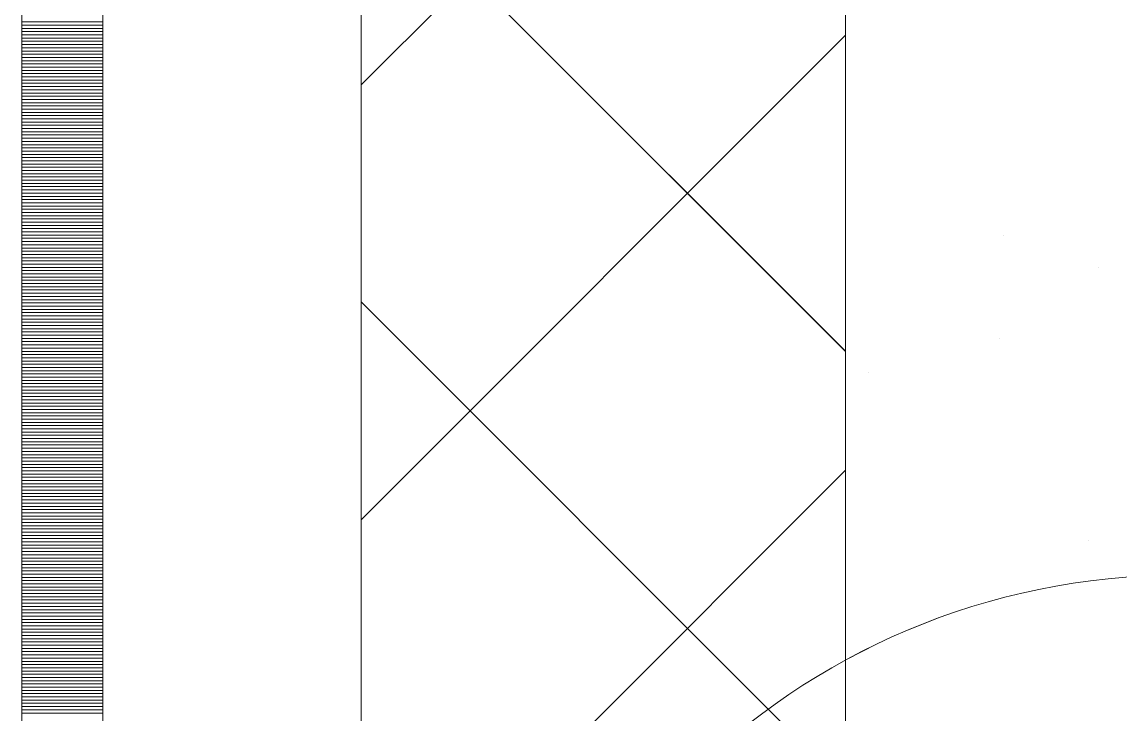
# Model space of a CAD drawing. Header units: millimetres. Extents: x 470010 to 1231400, y -134005 to 421770.
# Drawn here: x 672518.6 to 672858.5, y -25579.8 to -25365.5 of the extents above; entities that cross this region are included whole.
import ezdxf
from ezdxf.enums import TextEntityAlignment as Align

# ---------------------------------------------------------------- set-up
doc = ezdxf.new("R2010")
doc.units = ezdxf.units.MM
doc.linetypes.add('DASHED', pattern=[19.05, 12.7, -6.35])
doc.layers.get('Defpoints').update_dxf_attribs({"color": 140})
doc.layers.add('АР_Делит', color=120, linetype='Continuous', lineweight=0, plot=False)
for name, color, linetype, lineweight in [('АР_Стены ПЕНОблок', 52, 'Continuous', 20), ('АР_Тонкая', 254, 'Continuous', 5), ('АР_Утеплитель', 31, 'Continuous', 0), ('АР_Штриховка', 8, 'Continuous', 0)]:
    doc.layers.add(name, color=color, linetype=linetype, lineweight=lineweight)
doc.layers.add('РД_Оси_100', color=7, linetype='Continuous', lineweight=0, true_color=0x525252)
doc.styles.add('style1', font='ARIALN.TTF')

# ---------------------------------------------------------------- blocks, each defined once
blk = doc.blocks.new('СОШ_2200_АР_ОСИ_М100_28.05.24')
at = {"layer": 'АР_Делит', "color": 251, "linetype": 'DASHED', "true_color": 0x636466}
blk.add_lwpolyline([(114955, 135155), (114955, -355), (93595.036, -355), (93595.036, 13855), (94145, 13855), (94145, 68320), (66055, 68320), (66055, 13857.73), (83455, 13857.73), (83455, -355), (45245, -355), (45245, 13145), (44695, 13145), (44695, 26755), (45245, 26755), (45245, 68320), (20455, 68320), (20455, 26755), (27955, 26755), (27955, 13145), (-355, 13145), (-355, 100855)], dxfattribs=at)
blk = doc.blocks.new('A$C9108343f')
at = {"layer": 'АР_Делит', "color": 18, "true_color": 0x000000}
blk.add_circle((7158.34, 74613.08), 216.34, dxfattribs=at)
at = {"layer": 'АР_Стены ПЕНОблок', "color": 18, "linetype": 'Continuous', "lineweight": 20, "true_color": 0x000000}
blk.add_line((7054.96, 97555), (7054.96, 21355), dxfattribs=at)
at = {"layer": 'АР_Тонкая', "color": 18, "linetype": 'Continuous', "lineweight": 5, "true_color": 0x000000}
for p, q in [((6799.96, 97555), (6799.96, 21355)), ((6824.96, 97555), (6824.96, 21355)), ((6824.96, 21355), (6824.96, 97555)), ((6904.96, 21355), (6904.96, 97555))]:
    blk.add_line(p, q, dxfattribs=at)
at = {"layer": 'АР_Утеплитель', "color": 18, "linetype": 'Continuous', "lineweight": 0, "true_color": 0x000000}
for p, q in [((6904.96, 97555), (6904.96, 21355)), ((7054.96, 21355), (7054.96, 97555))]:
    blk.add_line(p, q, dxfattribs=at)
at = {"layer": 'АР_Штриховка', "color": 18, "linetype": 'Continuous', "lineweight": 0, "true_color": 0x000000}
for p, q in [((6904.96, 74981.32), (7054.96, 75131.32)), ((7054.96, 74898.75), (6904.96, 75048.75)), ((6799.96, 75000.75), (6824.96, 75000.75)), ((6799.96, 74999.75), (6824.96, 74999.75)), ((6799.96, 74998.75), (6824.96, 74998.75)), ((6799.96, 74997.75), (6824.96, 74997.75)), ((6799.96, 74996.75), (6824.96, 74996.75)), ((6799.96, 74995.75), (6824.96, 74995.75)), ((6904.96, 74846.62), (7054.96, 74996.62)), ((6799.96, 74994.75), (6824.96, 74994.75)), ((6799.96, 74993.75), (6824.96, 74993.75)), ((6799.96, 74992.75), (6824.96, 74992.75)), ((6799.96, 74991.75), (6824.96, 74991.75)), ((6799.96, 74990.75), (6824.96, 74990.75)), ((6799.96, 74989.75), (6824.96, 74989.75)), ((6799.96, 74988.75), (6824.96, 74988.75)), ((6799.96, 74987.75), (6824.96, 74987.75)), ((6799.96, 74986.75), (6824.96, 74986.75)), ((6799.96, 74985.75), (6824.96, 74985.75)), ((6799.96, 74984.75), (6824.96, 74984.75)), ((6799.96, 74983.75), (6824.96, 74983.75)), ((6799.96, 74982.75), (6824.96, 74982.75)), ((6799.96, 74981.75), (6824.96, 74981.75)), ((6799.96, 74980.75), (6824.96, 74980.75)), ((6799.96, 74979.75), (6824.96, 74979.75)), ((6799.96, 74978.75), (6824.96, 74978.75)), ((6799.96, 74977.75), (6824.96, 74977.75)), ((6799.96, 74976.75), (6824.96, 74976.75)), ((6799.96, 74975.75), (6824.96, 74975.75)), ((6799.96, 74974.75), (6824.96, 74974.75)), ((6799.96, 74973.75), (6824.96, 74973.75)), ((6799.96, 74972.75), (6824.96, 74972.75)), ((6799.96, 74971.75), (6824.96, 74971.75)), ((6799.96, 74970.75), (6824.96, 74970.75)), ((6799.96, 74969.75), (6824.96, 74969.75)), ((6799.96, 74968.75), (6824.96, 74968.75)), ((6799.96, 74967.75), (6824.96, 74967.75)), ((6799.96, 74966.75), (6824.96, 74966.75)), ((6799.96, 74965.75), (6824.96, 74965.75)), ((6799.96, 74964.75), (6824.96, 74964.75)), ((6799.96, 74963.75), (6824.96, 74963.75)), ((6799.96, 74962.75), (6824.96, 74962.75)), ((6799.96, 74961.75), (6824.96, 74961.75)), ((6799.96, 74960.75), (6824.96, 74960.75)), ((6799.96, 74959.75), (6824.96, 74959.75)), ((6799.96, 74958.75), (6824.96, 74958.75)), ((6799.96, 74957.75), (6824.96, 74957.75)), ((6799.96, 74956.75), (6824.96, 74956.75)), ((6799.96, 74955.75), (6824.96, 74955.75)), ((6799.96, 74954.75), (6824.96, 74954.75)), ((6799.96, 74953.75), (6824.96, 74953.75)), ((6799.96, 74952.75), (6824.96, 74952.75)), ((6799.96, 74951.75), (6824.96, 74951.75)), ((6799.96, 74950.75), (6824.96, 74950.75)), ((6799.96, 74949.75), (6824.96, 74949.75)), ((6799.96, 74948.75), (6824.96, 74948.75)), ((6799.96, 74947.75), (6824.96, 74947.75)), ((6799.96, 74946.75), (6824.96, 74946.75)), ((6799.96, 74945.75), (6824.96, 74945.75)), ((6799.96, 74944.75), (6824.96, 74944.75)), ((6799.96, 74943.75), (6824.96, 74943.75)), ((6799.96, 74942.75), (6824.96, 74942.75)), ((6799.96, 74941.75), (6824.96, 74941.75)), ((6799.96, 74940.75), (6824.96, 74940.75)), ((6799.96, 74939.75), (6824.96, 74939.75)), ((6799.96, 74938.75), (6824.96, 74938.75)), ((6799.96, 74937.75), (6824.96, 74937.75)), ((6799.96, 74936.75), (6824.96, 74936.75)), ((6799.96, 74935.75), (6824.96, 74935.75)), ((6799.96, 74934.75), (6824.96, 74934.75)), ((7103.91, 74934.63), (7103.91, 74934.63)), ((6799.96, 74933.75), (6824.96, 74933.75)), ((6799.96, 74932.75), (6824.96, 74932.75)), ((6799.96, 74931.75), (6824.96, 74931.75)), ((6799.96, 74930.75), (6824.96, 74930.75)), ((6799.96, 74929.75), (6824.96, 74929.75)), ((6799.96, 74928.75), (6824.96, 74928.75)), ((6799.96, 74927.75), (6824.96, 74927.75)), ((6799.96, 74926.75), (6824.96, 74926.75)), ((6799.96, 74925.75), (6824.96, 74925.75)), ((6799.96, 74924.75), (6824.96, 74924.75)), ((6799.96, 74923.75), (6824.96, 74923.75)), ((7133.11, 74924.75), (7133.11, 74924.75)), ((6799.96, 74922.75), (6824.96, 74922.75)), ((6799.96, 74921.75), (6824.96, 74921.75)), ((6799.96, 74920.75), (6824.96, 74920.75)), ((6799.96, 74919.75), (6824.96, 74919.75)), ((6799.96, 74918.75), (6824.96, 74918.75)), ((6799.96, 74917.75), (6824.96, 74917.75)), ((6799.96, 74916.75), (6824.96, 74916.75)), ((6799.96, 74915.75), (6824.96, 74915.75)), ((6799.96, 74914.75), (6824.96, 74914.75)), ((6799.96, 74913.75), (6824.96, 74913.75)), ((7054.96, 74764.05), (6904.96, 74914.05)), ((6799.96, 74912.75), (6824.96, 74912.75)), ((6799.96, 74911.75), (6824.96, 74911.75)), ((6799.96, 74910.75), (6824.96, 74910.75)), ((6799.96, 74909.75), (6824.96, 74909.75)), ((6799.96, 74908.75), (6824.96, 74908.75)), ((6799.96, 74907.75), (6824.96, 74907.75)), ((6799.96, 74906.75), (6824.96, 74906.75)), ((6799.96, 74905.75), (6824.96, 74905.75)), ((6799.96, 74904.75), (6824.96, 74904.75)), ((6799.96, 74903.75), (6824.96, 74903.75)), ((6799.96, 74902.75), (6824.96, 74902.75)), ((6799.96, 74901.75), (6824.96, 74901.75)), ((6799.96, 74900.75), (6824.96, 74900.75)), ((7102.67, 74902.8), (7102.67, 74902.8)), ((6799.96, 74899.75), (6824.96, 74899.75)), ((6799.96, 74898.75), (6824.96, 74898.75)), ((6799.96, 74897.75), (6824.96, 74897.75)), ((6799.96, 74896.75), (6824.96, 74896.75)), ((6799.96, 74895.75), (6824.96, 74895.75)), ((6799.96, 74894.75), (6824.96, 74894.75)), ((6799.96, 74893.75), (6824.96, 74893.75)), ((6799.96, 74892.75), (6824.96, 74892.75)), ((6799.96, 74891.75), (6824.96, 74891.75)), ((6799.96, 74890.75), (6824.96, 74890.75)), ((6799.96, 74889.75), (6824.96, 74889.75)), ((7062.17, 74892.05), (7062.17, 74892.05)), ((6799.96, 74888.75), (6824.96, 74888.75)), ((6799.96, 74887.75), (6824.96, 74887.75)), ((6799.96, 74886.75), (6824.96, 74886.75)), ((6799.96, 74885.75), (6824.96, 74885.75)), ((6799.96, 74884.75), (6824.96, 74884.75)), ((6799.96, 74883.75), (6824.96, 74883.75)), ((6799.96, 74882.75), (6824.96, 74882.75)), ((6799.96, 74881.75), (6824.96, 74881.75)), ((6799.96, 74880.75), (6824.96, 74880.75)), ((6799.96, 74879.75), (6824.96, 74879.75)), ((6799.96, 74878.75), (6824.96, 74878.75)), ((6799.96, 74877.75), (6824.96, 74877.75)), ((6799.96, 74876.75), (6824.96, 74876.75)), ((6799.96, 74875.75), (6824.96, 74875.75)), ((6799.96, 74874.75), (6824.96, 74874.75)), ((6799.96, 74873.75), (6824.96, 74873.75)), ((6799.96, 74872.75), (6824.96, 74872.75)), ((6799.96, 74871.75), (6824.96, 74871.75)), ((6799.96, 74870.75), (6824.96, 74870.75)), ((6799.96, 74869.75), (6824.96, 74869.75)), ((6799.96, 74868.75), (6824.96, 74868.75)), ((6799.96, 74867.75), (6824.96, 74867.75)), ((6799.96, 74866.75), (6824.96, 74866.75)), ((6799.96, 74865.75), (6824.96, 74865.75)), ((6799.96, 74864.75), (6824.96, 74864.75)), ((6799.96, 74863.75), (6824.96, 74863.75)), ((6799.96, 74862.75), (6824.96, 74862.75)), ((6799.96, 74861.75), (6824.96, 74861.75)), ((6799.96, 74860.75), (6824.96, 74860.75)), ((6799.96, 74859.75), (6824.96, 74859.75)), ((6904.96, 74711.91), (7054.96, 74861.91)), ((6799.96, 74858.75), (6824.96, 74858.75)), ((6799.96, 74857.75), (6824.96, 74857.75)), ((6799.96, 74856.75), (6824.96, 74856.75)), ((6799.96, 74855.75), (6824.96, 74855.75)), ((6799.96, 74854.75), (6824.96, 74854.75)), ((6799.96, 74853.75), (6824.96, 74853.75)), ((6799.96, 74852.75), (6824.96, 74852.75)), ((6799.96, 74851.75), (6824.96, 74851.75)), ((6799.96, 74850.75), (6824.96, 74850.75)), ((6799.96, 74849.75), (6824.96, 74849.75)), ((6799.96, 74848.75), (6824.96, 74848.75)), ((6799.96, 74847.75), (6824.96, 74847.75)), ((6799.96, 74846.75), (6824.96, 74846.75)), ((6799.96, 74845.75), (6824.96, 74845.75)), ((6799.96, 74844.75), (6824.96, 74844.75)), ((6799.96, 74843.75), (6824.96, 74843.75)), ((6799.96, 74842.75), (6824.96, 74842.75)), ((6799.96, 74841.75), (6824.96, 74841.75)), ((6799.96, 74840.75), (6824.96, 74840.75)), ((6799.96, 74839.75), (6824.96, 74839.75)), ((6799.96, 74838.75), (6824.96, 74838.75)), ((7130.02, 74840.19), (7130.02, 74840.19)), ((6799.96, 74837.75), (6824.96, 74837.75)), ((6799.96, 74836.75), (6824.96, 74836.75)), ((6799.96, 74835.75), (6824.96, 74835.75)), ((6799.96, 74834.75), (6824.96, 74834.75)), ((6799.96, 74833.75), (6824.96, 74833.75)), ((6799.96, 74832.75), (6824.96, 74832.75)), ((6799.96, 74831.75), (6824.96, 74831.75)), ((6799.96, 74830.75), (6824.96, 74830.75)), ((6799.96, 74829.75), (6824.96, 74829.75)), ((6799.96, 74828.75), (6824.96, 74828.75)), ((6799.96, 74827.75), (6824.96, 74827.75)), ((6799.96, 74826.75), (6824.96, 74826.75)), ((6799.96, 74825.75), (6824.96, 74825.75)), ((6799.96, 74824.75), (6824.96, 74824.75)), ((6799.96, 74823.75), (6824.96, 74823.75)), ((6799.96, 74822.75), (6824.96, 74822.75)), ((6799.96, 74821.75), (6824.96, 74821.75)), ((6799.96, 74820.75), (6824.96, 74820.75)), ((6799.96, 74819.75), (6824.96, 74819.75)), ((6799.96, 74818.75), (6824.96, 74818.75)), ((6799.96, 74817.75), (6824.96, 74817.75)), ((6799.96, 74816.75), (6824.96, 74816.75)), ((6799.96, 74815.75), (6824.96, 74815.75)), ((6799.96, 74814.75), (6824.96, 74814.75)), ((6799.96, 74813.75), (6824.96, 74813.75)), ((6799.96, 74812.75), (6824.96, 74812.75)), ((6799.96, 74811.75), (6824.96, 74811.75)), ((6799.96, 74810.75), (6824.96, 74810.75)), ((6799.96, 74809.75), (6824.96, 74809.75)), ((6799.96, 74808.75), (6824.96, 74808.75)), ((6799.96, 74807.75), (6824.96, 74807.75)), ((6799.96, 74806.75), (6824.96, 74806.75)), ((6799.96, 74805.75), (6824.96, 74805.75)), ((6799.96, 74804.75), (6824.96, 74804.75)), ((6799.96, 74803.75), (6824.96, 74803.75)), ((6799.96, 74802.75), (6824.96, 74802.75)), ((6799.96, 74801.75), (6824.96, 74801.75)), ((6799.96, 74800.75), (6824.96, 74800.75)), ((6799.96, 74799.75), (6824.96, 74799.75)), ((6799.96, 74798.75), (6824.96, 74798.75)), ((6799.96, 74797.75), (6824.96, 74797.75)), ((6799.96, 74796.75), (6824.96, 74796.75)), ((6799.96, 74795.75), (6824.96, 74795.75)), ((6799.96, 74794.75), (6824.96, 74794.75)), ((6799.96, 74793.75), (6824.96, 74793.75)), ((6799.96, 74792.75), (6824.96, 74792.75)), ((6799.96, 74791.75), (6824.96, 74791.75)), ((6799.96, 74790.75), (6824.96, 74790.75)), ((6799.96, 74789.75), (6824.96, 74789.75)), ((6799.96, 74788.75), (6824.96, 74788.75)), ((6799.96, 74787.75), (6824.96, 74787.75)), ((6799.96, 74786.75), (6824.96, 74786.75))]:
    blk.add_line(p, q, dxfattribs=at)
at = {"layer": 'РД_Оси_100'}
blk.add_blockref('СОШ_2200_АР_ОСИ_М100_28.05.24', (7154.96, 6755), dxfattribs=at)
at = {"layer": 'Defpoints', "color": 18, "true_color": 0x000000, "style": 'style1'}
for p in [(143949.34, 316089.12), (143974.98, 281639.5), (143890.4, 273244.71), (143839.99, 264276.81), (143967.75, 254892.38), (12251.96, 104178.14), (12382.58, 96023.14)]:
    blk.add_attdef('АР-ПОМЕЩЕНИЕ:НАИМЕНОВАНИЕ', text='', height=100, dxfattribs=at).set_placement(p, align=Align.MIDDLE)
at = {"layer": 'Defpoints', "color": 18, "true_color": 0x000000, "style": 'style1', "flags": 8}
for p in [(143951.3, 279099.09), (143848.34, 269251.11), (143875.33, 260094.25), (144049.74, 250824.7), (163419.28, 238153.36), (155897.46, 237965.97), (183037.2, 237965.97), (143342.94, 237876.19)]:
    blk.add_attdef('АР-ПОМЕЩЕНИЕ:НАИМЕНОВАНИЕ', text='', height=100, dxfattribs=at).set_placement(p, align=Align.MIDDLE)

msp = doc.modelspace()

# ---------------------------------------------------------------- linework, layer by layer
at = {"layer": 'АР_Делит', "color": 18, "true_color": 0x000000}
msp.add_circle((672876.957, -25753.162), 216.336, dxfattribs=at)
at = {"layer": 'АР_Стены ПЕНОблок', "color": 18, "linetype": 'Continuous', "lineweight": 20, "true_color": 0x000000}
msp.add_line((672773.57, -2811.242), (672773.57, -79011.242), dxfattribs=at)
at = {"layer": 'АР_Тонкая', "color": 18, "linetype": 'Continuous', "lineweight": 5, "true_color": 0x000000}
for p, q in [((672518.57, -2811.242), (672518.57, -79011.242)), ((672543.57, -2811.242), (672543.57, -79011.242)), ((672543.57, -79011.242), (672543.57, -2811.242)), ((672623.57, -79011.242), (672623.57, -2811.242))]:
    msp.add_line(p, q, dxfattribs=at)
at = {"layer": 'АР_Утеплитель', "color": 18, "linetype": 'Continuous', "lineweight": 0, "true_color": 0x000000}
for p, q in [((672623.57, -2811.242), (672623.57, -79011.242)), ((672773.57, -79011.242), (672773.57, -2811.242))]:
    msp.add_line(p, q, dxfattribs=at)
at = {"layer": 'АР_Штриховка', "color": 18, "linetype": 'Continuous', "lineweight": 0, "true_color": 0x000000}
for p, q in [((672623.57, -25384.92), (672773.57, -25234.92)), ((672773.57, -25467.487), (672623.57, -25317.487)), ((672518.57, -25366.492), (672543.57, -25366.492)), ((672518.57, -25367.492), (672543.57, -25367.492)), ((672518.57, -25368.492), (672543.57, -25368.492)), ((672518.57, -25369.492), (672543.57, -25369.492)), ((672518.57, -25370.492), (672543.57, -25370.492)), ((672623.57, -25519.624), (672773.57, -25369.624)), ((672518.57, -25371.492), (672543.57, -25371.492)), ((672518.57, -25372.492), (672543.57, -25372.492)), ((672518.57, -25373.492), (672543.57, -25373.492)), ((672518.57, -25374.492), (672543.57, -25374.492)), ((672518.57, -25375.492), (672543.57, -25375.492)), ((672518.57, -25376.492), (672543.57, -25376.492)), ((672518.57, -25377.492), (672543.57, -25377.492)), ((672518.57, -25378.492), (672543.57, -25378.492)), ((672518.57, -25379.492), (672543.57, -25379.492)), ((672518.57, -25380.492), (672543.57, -25380.492)), ((672518.57, -25381.492), (672543.57, -25381.492)), ((672518.57, -25382.492), (672543.57, -25382.492)), ((672518.57, -25383.492), (672543.57, -25383.492)), ((672518.57, -25384.492), (672543.57, -25384.492)), ((672518.57, -25385.492), (672543.57, -25385.492)), ((672518.57, -25386.492), (672543.57, -25386.492)), ((672518.57, -25387.492), (672543.57, -25387.492)), ((672518.57, -25388.492), (672543.57, -25388.492)), ((672518.57, -25389.492), (672543.57, -25389.492)), ((672518.57, -25390.492), (672543.57, -25390.492)), ((672518.57, -25391.492), (672543.57, -25391.492)), ((672518.57, -25392.492), (672543.57, -25392.492)), ((672518.57, -25393.492), (672543.57, -25393.492)), ((672518.57, -25394.492), (672543.57, -25394.492)), ((672518.57, -25395.492), (672543.57, -25395.492)), ((672518.57, -25396.492), (672543.57, -25396.492)), ((672518.57, -25397.492), (672543.57, -25397.492)), ((672518.57, -25398.492), (672543.57, -25398.492)), ((672518.57, -25399.492), (672543.57, -25399.492)), ((672518.57, -25400.492), (672543.57, -25400.492)), ((672518.57, -25401.492), (672543.57, -25401.492)), ((672518.57, -25402.492), (672543.57, -25402.492)), ((672518.57, -25403.492), (672543.57, -25403.492)), ((672518.57, -25404.492), (672543.57, -25404.492)), ((672518.57, -25405.492), (672543.57, -25405.492)), ((672518.57, -25406.492), (672543.57, -25406.492)), ((672518.57, -25407.492), (672543.57, -25407.492)), ((672518.57, -25408.492), (672543.57, -25408.492)), ((672518.57, -25409.492), (672543.57, -25409.492)), ((672518.57, -25410.492), (672543.57, -25410.492)), ((672518.57, -25411.492), (672543.57, -25411.492)), ((672518.57, -25412.492), (672543.57, -25412.492)), ((672518.57, -25413.492), (672543.57, -25413.492)), ((672518.57, -25414.492), (672543.57, -25414.492)), ((672518.57, -25415.492), (672543.57, -25415.492)), ((672518.57, -25416.492), (672543.57, -25416.492)), ((672518.57, -25417.492), (672543.57, -25417.492)), ((672518.57, -25418.492), (672543.57, -25418.492)), ((672518.57, -25419.492), (672543.57, -25419.492)), ((672518.57, -25420.492), (672543.57, -25420.492)), ((672518.57, -25421.492), (672543.57, -25421.492)), ((672518.57, -25422.492), (672543.57, -25422.492)), ((672518.57, -25423.492), (672543.57, -25423.492)), ((672518.57, -25424.492), (672543.57, -25424.492)), ((672518.57, -25425.492), (672543.57, -25425.492)), ((672518.57, -25426.492), (672543.57, -25426.492)), ((672518.57, -25427.492), (672543.57, -25427.492)), ((672518.57, -25428.492), (672543.57, -25428.492)), ((672518.57, -25429.492), (672543.57, -25429.492)), ((672518.57, -25430.492), (672543.57, -25430.492)), ((672518.57, -25431.492), (672543.57, -25431.492)), ((672518.57, -25432.492), (672543.57, -25432.492)), ((672518.57, -25433.492), (672543.57, -25433.492)), ((672518.57, -25434.492), (672543.57, -25434.492)), ((672518.57, -25435.492), (672543.57, -25435.492)), ((672518.57, -25436.492), (672543.57, -25436.492)), ((672518.57, -25437.492), (672543.57, -25437.492)), ((672518.57, -25438.492), (672543.57, -25438.492)), ((672518.57, -25439.492), (672543.57, -25439.492)), ((672518.57, -25440.492), (672543.57, -25440.492)), ((672518.57, -25441.492), (672543.57, -25441.492)), ((672518.57, -25442.492), (672543.57, -25442.492)), ((672518.57, -25443.492), (672543.57, -25443.492)), ((672518.57, -25444.492), (672543.57, -25444.492)), ((672518.57, -25445.492), (672543.57, -25445.492)), ((672518.57, -25446.492), (672543.57, -25446.492)), ((672518.57, -25447.492), (672543.57, -25447.492)), ((672518.57, -25448.492), (672543.57, -25448.492)), ((672518.57, -25449.492), (672543.57, -25449.492)), ((672518.57, -25450.492), (672543.57, -25450.492)), ((672518.57, -25451.492), (672543.57, -25451.492)), ((672518.57, -25452.492), (672543.57, -25452.492)), ((672773.57, -25602.191), (672623.57, -25452.191)), ((672518.57, -25453.492), (672543.57, -25453.492)), ((672518.57, -25454.492), (672543.57, -25454.492)), ((672518.57, -25455.492), (672543.57, -25455.492)), ((672518.57, -25456.492), (672543.57, -25456.492)), ((672518.57, -25457.492), (672543.57, -25457.492)), ((672518.57, -25458.492), (672543.57, -25458.492)), ((672518.57, -25459.492), (672543.57, -25459.492)), ((672518.57, -25460.492), (672543.57, -25460.492)), ((672518.57, -25461.492), (672543.57, -25461.492)), ((672518.57, -25462.492), (672543.57, -25462.492)), ((672518.57, -25463.492), (672543.57, -25463.492)), ((672518.57, -25464.492), (672543.57, -25464.492)), ((672518.57, -25465.492), (672543.57, -25465.492)), ((672518.57, -25466.492), (672543.57, -25466.492)), ((672518.57, -25467.492), (672543.57, -25467.492)), ((672518.57, -25468.492), (672543.57, -25468.492)), ((672518.57, -25469.492), (672543.57, -25469.492)), ((672518.57, -25470.492), (672543.57, -25470.492)), ((672518.57, -25471.492), (672543.57, -25471.492)), ((672518.57, -25472.492), (672543.57, -25472.492)), ((672518.57, -25473.492), (672543.57, -25473.492)), ((672518.57, -25474.492), (672543.57, -25474.492)), ((672518.57, -25475.492), (672543.57, -25475.492)), ((672518.57, -25476.492), (672543.57, -25476.492)), ((672518.57, -25477.492), (672543.57, -25477.492)), ((672518.57, -25478.492), (672543.57, -25478.492)), ((672518.57, -25479.492), (672543.57, -25479.492)), ((672518.57, -25480.492), (672543.57, -25480.492)), ((672518.57, -25481.492), (672543.57, -25481.492)), ((672518.57, -25482.492), (672543.57, -25482.492)), ((672518.57, -25483.492), (672543.57, -25483.492)), ((672518.57, -25484.492), (672543.57, -25484.492)), ((672518.57, -25485.492), (672543.57, -25485.492)), ((672518.57, -25486.492), (672543.57, -25486.492)), ((672518.57, -25487.492), (672543.57, -25487.492)), ((672518.57, -25488.492), (672543.57, -25488.492)), ((672518.57, -25489.492), (672543.57, -25489.492)), ((672518.57, -25490.492), (672543.57, -25490.492)), ((672518.57, -25491.492), (672543.57, -25491.492)), ((672518.57, -25492.492), (672543.57, -25492.492)), ((672518.57, -25493.492), (672543.57, -25493.492)), ((672518.57, -25494.492), (672543.57, -25494.492)), ((672518.57, -25495.492), (672543.57, -25495.492)), ((672518.57, -25496.492), (672543.57, -25496.492)), ((672518.57, -25497.492), (672543.57, -25497.492)), ((672518.57, -25498.492), (672543.57, -25498.492)), ((672518.57, -25499.492), (672543.57, -25499.492)), ((672518.57, -25500.492), (672543.57, -25500.492)), ((672518.57, -25501.492), (672543.57, -25501.492)), ((672518.57, -25502.492), (672543.57, -25502.492)), ((672518.57, -25503.492), (672543.57, -25503.492)), ((672518.57, -25504.492), (672543.57, -25504.492)), ((672518.57, -25505.492), (672543.57, -25505.492)), ((672518.57, -25506.492), (672543.57, -25506.492)), ((672623.57, -25654.328), (672773.57, -25504.328)), ((672518.57, -25507.492), (672543.57, -25507.492)), ((672518.57, -25508.492), (672543.57, -25508.492)), ((672518.57, -25509.492), (672543.57, -25509.492)), ((672518.57, -25510.492), (672543.57, -25510.492)), ((672518.57, -25511.492), (672543.57, -25511.492)), ((672518.57, -25512.492), (672543.57, -25512.492)), ((672518.57, -25513.492), (672543.57, -25513.492)), ((672518.57, -25514.492), (672543.57, -25514.492)), ((672518.57, -25515.492), (672543.57, -25515.492)), ((672518.57, -25516.492), (672543.57, -25516.492)), ((672518.57, -25517.492), (672543.57, -25517.492)), ((672518.57, -25518.492), (672543.57, -25518.492)), ((672518.57, -25519.492), (672543.57, -25519.492)), ((672518.57, -25520.492), (672543.57, -25520.492)), ((672518.57, -25521.492), (672543.57, -25521.492)), ((672518.57, -25522.492), (672543.57, -25522.492)), ((672518.57, -25523.492), (672543.57, -25523.492)), ((672518.57, -25524.492), (672543.57, -25524.492)), ((672518.57, -25525.492), (672543.57, -25525.492)), ((672518.57, -25526.492), (672543.57, -25526.492)), ((672518.57, -25527.492), (672543.57, -25527.492)), ((672518.57, -25528.492), (672543.57, -25528.492)), ((672518.57, -25529.492), (672543.57, -25529.492)), ((672518.57, -25530.492), (672543.57, -25530.492)), ((672518.57, -25531.492), (672543.57, -25531.492)), ((672518.57, -25532.492), (672543.57, -25532.492)), ((672518.57, -25533.492), (672543.57, -25533.492)), ((672518.57, -25534.492), (672543.57, -25534.492)), ((672518.57, -25535.492), (672543.57, -25535.492)), ((672518.57, -25536.492), (672543.57, -25536.492)), ((672518.57, -25537.492), (672543.57, -25537.492)), ((672518.57, -25538.492), (672543.57, -25538.492)), ((672518.57, -25539.492), (672543.57, -25539.492)), ((672518.57, -25540.492), (672543.57, -25540.492)), ((672518.57, -25541.492), (672543.57, -25541.492)), ((672518.57, -25542.492), (672543.57, -25542.492)), ((672518.57, -25543.492), (672543.57, -25543.492)), ((672518.57, -25544.492), (672543.57, -25544.492)), ((672518.57, -25545.492), (672543.57, -25545.492)), ((672518.57, -25546.492), (672543.57, -25546.492)), ((672518.57, -25547.492), (672543.57, -25547.492)), ((672518.57, -25548.492), (672543.57, -25548.492)), ((672518.57, -25549.492), (672543.57, -25549.492)), ((672518.57, -25550.492), (672543.57, -25550.492)), ((672518.57, -25551.492), (672543.57, -25551.492)), ((672518.57, -25552.492), (672543.57, -25552.492)), ((672518.57, -25553.492), (672543.57, -25553.492)), ((672518.57, -25554.492), (672543.57, -25554.492)), ((672518.57, -25555.492), (672543.57, -25555.492)), ((672518.57, -25556.492), (672543.57, -25556.492)), ((672518.57, -25557.492), (672543.57, -25557.492)), ((672518.57, -25558.492), (672543.57, -25558.492)), ((672518.57, -25559.492), (672543.57, -25559.492)), ((672518.57, -25560.492), (672543.57, -25560.492)), ((672518.57, -25561.492), (672543.57, -25561.492)), ((672518.57, -25562.492), (672543.57, -25562.492)), ((672518.57, -25563.492), (672543.57, -25563.492)), ((672518.57, -25564.492), (672543.57, -25564.492)), ((672518.57, -25565.492), (672543.57, -25565.492)), ((672518.57, -25566.492), (672543.57, -25566.492)), ((672518.57, -25567.492), (672543.57, -25567.492)), ((672518.57, -25568.492), (672543.57, -25568.492)), ((672518.57, -25569.492), (672543.57, -25569.492)), ((672518.57, -25570.492), (672543.57, -25570.492)), ((672518.57, -25571.492), (672543.57, -25571.492)), ((672518.57, -25572.492), (672543.57, -25572.492)), ((672518.57, -25573.492), (672543.57, -25573.492)), ((672518.57, -25574.492), (672543.57, -25574.492)), ((672518.57, -25575.492), (672543.57, -25575.492)), ((672518.57, -25576.492), (672543.57, -25576.492)), ((672518.57, -25577.492), (672543.57, -25577.492)), ((672518.57, -25578.492), (672543.57, -25578.492)), ((672518.57, -25579.492), (672543.57, -25579.492))]:
    msp.add_line(p, q, dxfattribs=at)

# ---------------------------------------------------------------- block references
msp.add_blockref('A$C9108343f', (665718.612, -100366.242))
at = {"layer": 'РД_Оси_100'}
msp.add_blockref('СОШ_2200_АР_ОСИ_М100_28.05.24', (672873.57, -93611.242), dxfattribs=at)

doc.saveas('drawing.dxf')
